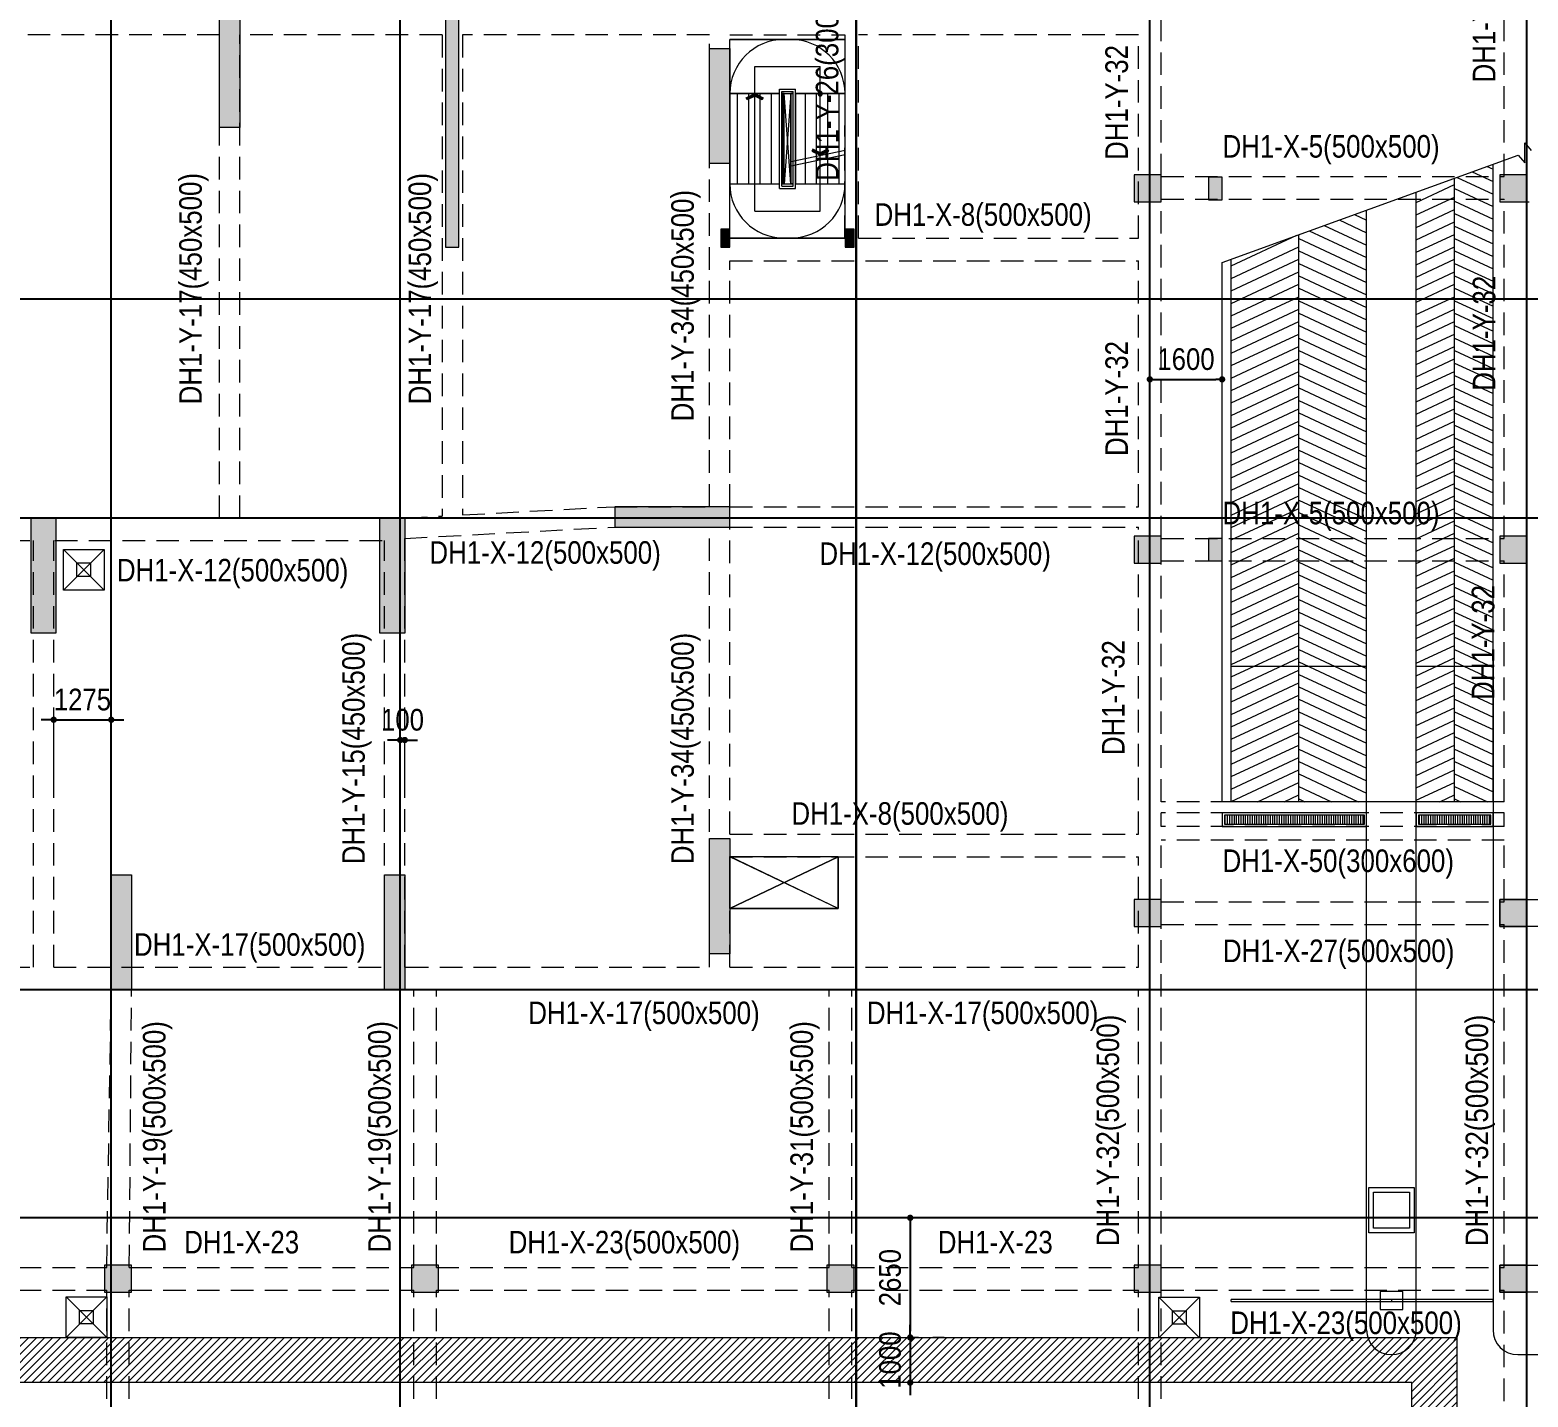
# Model space of a CAD drawing. Header units: millimetres. Extents: x 3718783 to 4027851, y 882487 to 1100782.
# Drawn here: x 3830529 to 3863704, y 1039626 to 1069906 of the extents above; entities that cross this region are included whole.
import ezdxf
from ezdxf.enums import TextEntityAlignment as Align

# ---------------------------------------------------------------- set-up
doc = ezdxf.new("R2010")
doc.units = ezdxf.units.MM
doc.header["$LTSCALE"] = 200
doc.header["$MEASUREMENT"] = 0
for name, pattern in [('CHG_XX_Damsan_Ham 1$0$HIDDEN', [0.375, 0.25, -0.125]), ('CHG_XX_Luoi truc$0$MB_Luoi truc$0$Center101', [13, 10, -1, 1, -1]), ('HIDDEN', [0.375, 0.25, -0.125]), ('HIDDEN5', [2.8375, 1.25, -1.5875])]:
    doc.linetypes.add(name, pattern=pattern)
doc.layers.get('Defpoints').update_dxf_attribs({"color": 14, "lineweight": 0})
for name, color, linetype, lineweight in [('CHG_XX_Cot_Ham 1$0$Ap0302_PC', 150, 'Continuous', 9), ('CHG_XX_Cot_Ham 1$0$Ap0302_PC @ 1', 150, 'Continuous', 9), ('CHG_XX_Cot_Ham 1$0$Ap0302_PC @ 150', 150, 'Continuous', 9), ('CHG_XX_Cot_Ham 1$0$Ap0311_H', 8, 'Continuous', 15), ('CHG_XX_Cot_Ham 1$0$KTV', 47, 'Continuous', 9), ('CHG_XX_Cot_Ham 1$0$S_Concrete_Cont_2 Normal', 2, 'Continuous', 13), ('CHG_XX_Damsan_Ham 1$0$CHUTO', 51, 'Continuous', 15), ('CHG_XX_Damsan_Ham 1$0$DGIONG', 4, 'Continuous', 13), ('CHG_XX_Damsan_Ham 1$0$DMo', 254, 'CHG_XX_Damsan_Ham 1$0$HIDDEN', 9), ('CHG_XX_Damsan_Ham 1$0$HATCH', 215, 'Continuous', 9), ('CHG_XX_Damsan_Ham 1$0$Star Lo Mo', 5, 'Continuous', 13), ('CHG_XX_Damsan_Ham 1$0$tam cap ram', 8, 'Continuous', 5), ('Dim 200', 1, 'Continuous', 5), ('DMo', 254, 'HIDDEN', 9), ('MB_Luoi truc$0$Dim 300', 1, 'Continuous', 5), ('TEXT P Y', 2, 'Continuous', 15)]:
    doc.layers.add(name, color=color, linetype=linetype, lineweight=lineweight)
for name, color, linetype in [('CHG_XX_Cot_Ham 1$0$mb_cot tang 1-3$0$Concrete Line', 6, 'Continuous'), ('CHG_XX_Damsan_Ham 1$0$GHI CHU', 7, 'Continuous'), ('CHG_XX_Luoi truc$0$Grid', 34, 'Continuous'), ('CHG_XX_Luoi truc$0$Grid Line', 251, 'CHG_XX_Luoi truc$0$MB_Luoi truc$0$Center101'), ('mb_cot tang 1-3$0$Concrete Line', 6, 'Continuous'), ('TEXT P X', 1, 'Continuous')]:
    doc.layers.add(name, color=color, linetype=linetype)
doc.styles.add('CHG_XX_Damsan_Ham 1$0$MB Ham 1$0$VNI-HelveC', font='VHELVCN_0.TTF')
doc.styles.add('CHG_XX_Luoi truc$0$MB_Luoi truc$0$Grid A-F$0$VNI-HelveCB', font='VHELVCB_0.TTF')
doc.styles.add('MB_Luoi truc$0$Arial_C', font='arial.ttf', dxfattribs={"width": 0.85})
doc.styles.add('TTP-HelCon', font='VHELVCN_0.TTF')
doc.dimstyles.new('200', dxfattribs={"dimscale": 200, "dimtxt": 2.4, "dimasz": 0.7, "dimexe": 0.0003, "dimexo": 0, "dimgap": 1, "dimtad": 1, "dimdec": 0, "dimzin": 12, "dimdsep": 46, "dimtxsty": 'MB_Luoi truc$0$Arial_C', "dimblk": 'MB_Luoi truc$0$_Dot', "dimcen": 0.5, "dimclrd": 256, "dimclre": 8, "dimclrt": 1, "dimadec": 0, "dimazin": 0, "dimtfac": 1, "dimtdec": 0, "dimtix": 1, "dimtmove": 2, "dimatfit": 3, "dimldrblk": 'MB_Luoi truc$0$HTT Arrow 30', "dimfxl": 1, "dimtolj": 1, "dimtzin": 0, "dimlwe": -1, "dimarcsym": 0})

# ---------------------------------------------------------------- blocks, each defined once
blk = doc.blocks.new('MB_Luoi truc$0$_Dot')
at = {"color": 0, "linetype": 'ByBlock', "lineweight": -2}
blk.add_line((-0.5, 0), (-1, 0), dxfattribs=at)
at = {"color": 0, "linetype": 'ByBlock', "const_width": 0.5}
blk.add_lwpolyline([(-0.25, 0, 1), (0.25, 0, 1)], format="xyb", close=True, dxfattribs=at)
blk = doc.blocks.new('*D11')
at = {"layer": 'Defpoints', "color": 0, "ltscale": 1500, "transparency": 16777216}
for p in [(3856929, 1062167), (3855329, 1060000), (3856929, 1058646)]:
    blk.add_point(p, dxfattribs=at)
at = {"layer": 'MB_Luoi truc$0$Dim 300', "color": 8, "ltscale": 1500, "transparency": 16777216}
for p, q in [((3855329, 1060567), (3855329, 1062167)), ((3856929, 1060567), (3856929, 1062167))]:
    blk.add_line(p, q, dxfattribs=at)
at = {"layer": 'MB_Luoi truc$0$Dim 300', "lineweight": -2, "ltscale": 1500, "transparency": 16777216}
blk.add_line((3855469, 1062167), (3856789, 1062167), dxfattribs=at)
at = {"layer": 'MB_Luoi truc$0$Dim 300', "lineweight": -2, "ltscale": 1500, "transparency": 16777216, "xscale": 140, "yscale": 140, "zscale": 140, "rotation": 180}
blk.add_blockref('MB_Luoi truc$0$_Dot', (3855329, 1062167), dxfattribs=at)
at = {"layer": 'MB_Luoi truc$0$Dim 300', "lineweight": -2, "ltscale": 1500, "transparency": 16777216, "xscale": 140, "yscale": 140, "zscale": 140}
blk.add_blockref('MB_Luoi truc$0$_Dot', (3856929, 1062167), dxfattribs=at)
at = {"layer": 'MB_Luoi truc$0$Dim 300', "color": 1, "ltscale": 1500, "transparency": 16777216, "insert": (3856129, 1062612), "char_height": 480, "attachment_point": 5, "style": 'MB_Luoi truc$0$Arial_C'}
blk.add_mtext('\\A1;1600', dxfattribs=at)
blk = doc.blocks.new('MB_Luoi truc$0$HTT Arrow 30')
blk.add_hatch(color=256).paths.add_polyline_path([(-2.5, 0.375), (-2.5, -0.375), (0, 0)])
at = {"color": 0, "linetype": 'ByBlock', "lineweight": -2}
for p, q in [((0, 0), (-2.5, 0.375)), ((-2.5, -0.375), (-2.5, 0.375)), ((0, 0), (-2.5, -0.375))]:
    blk.add_line(p, q, dxfattribs=at)
blk = doc.blocks.new('*U406')
at = {"layer": 'CHG_XX_Luoi truc$0$Grid Line'}
blk.add_line((0, 0), (0, 608), dxfattribs=at)
at = {"layer": 'CHG_XX_Luoi truc$0$Grid', "lineweight": -2, "style": 'CHG_XX_Luoi truc$0$MB_Luoi truc$0$Grid A-F$0$VNI-HelveCB'}
for tag, p in [('GRIDSUB', (0, 617)), ('GRID', (0, -9))]:
    blk.add_attdef(tag, text='', height=5, dxfattribs=at).set_placement(p, align=Align.MIDDLE)
blk = doc.blocks.new('*U401')
at = {"layer": 'CHG_XX_Luoi truc$0$Grid Line'}
blk.add_line((0, 0), (0, 608), dxfattribs=at)
at = {"layer": 'CHG_XX_Luoi truc$0$Grid', "lineweight": -2, "style": 'CHG_XX_Luoi truc$0$MB_Luoi truc$0$Grid A-F$0$VNI-HelveCB'}
for tag, p in [('GRIDSUB', (0, 617)), ('GRID', (0, -9))]:
    blk.add_attdef(tag, text='', height=5, dxfattribs=at).set_placement(p, align=Align.MIDDLE)
blk = doc.blocks.new('*U403')
at = {"layer": 'CHG_XX_Luoi truc$0$Grid Line'}
blk.add_line((0, 0), (0, 438), dxfattribs=at)
at = {"layer": 'CHG_XX_Luoi truc$0$Grid', "lineweight": -2, "style": 'CHG_XX_Luoi truc$0$MB_Luoi truc$0$Grid A-F$0$VNI-HelveCB'}
for tag, p in [('GRIDSUB', (0, 447)), ('GRID', (0, -9))]:
    blk.add_attdef(tag, text='', height=5, dxfattribs=at).set_placement(p, align=Align.MIDDLE)
blk = doc.blocks.new('CHG_XX_Luoi truc')
at = {"layer": 'CHG_XX_Luoi truc$0$Grid', "xscale": 300, "yscale": 300, "zscale": 300}
for name, p in [('*U401', (38150, -12747)), ('*U401', (44550, -12747)), ('*U401', (54650, -12747)), ('*U406', (61150, -12747))]:
    blk.add_blockref(name, p, dxfattribs=at)
at = {"layer": 'CHG_XX_Luoi truc$0$Grid', "xscale": 300.0000000000013, "yscale": 300.0000000000013, "zscale": 300.0000000000013, "rotation": 90}
for p in [(110703, 145900), (110703, 141050), (110703, 130600), (110703, 125550)]:
    blk.add_blockref('*U403', p, dxfattribs=at)
blk = doc.blocks.new('*U548')
at = {"layer": 'CHG_XX_Cot_Ham 1$0$Ap0302_PC @ 1'}
h = blk.add_hatch(color=256, dxfattribs=at)
h.dxf.hatch_style = 1
h.paths.add_polyline_path([(450, 0), (0, 0), (0, -2550), (450, -2550)])
at = {"layer": 'CHG_XX_Cot_Ham 1$0$Ap0302_PC @ 150'}
h = blk.add_hatch(color=256, dxfattribs=at)
h.dxf.hatch_style = 1
h.paths.add_polyline_path([(450, 0), (0, 0), (0, -2550), (450, -2550)])
blk = doc.blocks.new('CHG_XX_Cot_Ham 1$0$Block A_C450x2250')
at = {"layer": 'CHG_XX_Cot_Ham 1$0$Ap0302_PC'}
blk.add_lwpolyline([(450, -2550), (0, -2550), (0, 0), (450, 0)], close=True, dxfattribs=at)
blk.add_blockref('*U548', (0, 0), dxfattribs=at)
blk = doc.blocks.new('CHG_XX_Cot_Ham 1$0$Block A_C5200x300')
at = {"layer": 'CHG_XX_Cot_Ham 1$0$Ap0302_PC'}
h = blk.add_hatch(color=13, dxfattribs=at)
h.dxf.hatch_style = 1
h.paths.add_polyline_path([(300, 0), (0, 0), (0, -5200), (300, -5200)])
blk.add_lwpolyline([(300, 0), (0, 0), (0, -5200), (300, -5200)], close=True, dxfattribs=at)
blk = doc.blocks.new('*U549')
at = {"layer": 'CHG_XX_Cot_Ham 1$0$Ap0302_PC @ 1'}
h = blk.add_hatch(color=50, dxfattribs=at)
h.dxf.hatch_style = 1
h.paths.add_polyline_path([(-300, -300), (-300, 300), (300, 300), (300, -300)])
at = {"layer": 'CHG_XX_Cot_Ham 1$0$Ap0302_PC @ 150'}
h = blk.add_hatch(color=50, dxfattribs=at)
h.dxf.hatch_style = 1
h.paths.add_polyline_path([(-300, -300), (-300, 300), (300, 300), (300, -300)])
blk = doc.blocks.new('CHG_XX_Cot_Ham 1$0$HoBoi_C600x600')
at = {"layer": 'CHG_XX_Cot_Ham 1$0$Ap0302_PC'}
blk.add_lwpolyline([(300, -300), (300, 300), (-300, 300), (-300, -300)], close=True, dxfattribs=at)
blk.add_blockref('*U549', (0, 0), dxfattribs=at)
blk = doc.blocks.new('CHG_XX_Cot_Ham 1$0$cot ram doc')
at = {"layer": 'CHG_XX_Cot_Ham 1$0$Ap0311_H'}
blk.add_solid([(-250, 150), (-250, -150), (250, 150), (250, -150)], dxfattribs=at)
at = {"layer": 'CHG_XX_Cot_Ham 1$0$S_Concrete_Cont_2 Normal', "ltscale": 0.8}
blk.add_lwpolyline([(-250, -150), (250, -150), (250, 150), (-250, 150)], close=True, dxfattribs=at)
blk = doc.blocks.new('*U551')
at = {"layer": 'CHG_XX_Cot_Ham 1$0$Ap0302_PC @ 1'}
h = blk.add_hatch(color=256, dxfattribs=at)
h.dxf.hatch_style = 1
h.paths.add_polyline_path([(550, 0), (0, 0), (0, -2550), (550, -2550)])
at = {"layer": 'CHG_XX_Cot_Ham 1$0$Ap0302_PC @ 150'}
h = blk.add_hatch(color=256, dxfattribs=at)
h.dxf.hatch_style = 1
h.paths.add_polyline_path([(550, 0), (0, 0), (0, -2550), (550, -2550)])
blk = doc.blocks.new('CHG_XX_Cot_Ham 1$0$550x2550')
at = {"layer": 'CHG_XX_Cot_Ham 1$0$Ap0302_PC'}
blk.add_lwpolyline([(550, -2550), (0, -2550), (0, 0), (550, 0)], close=True, dxfattribs=at)
blk.add_blockref('*U551', (0, 0), dxfattribs=at)
blk = doc.blocks.new('CHG_XX_Cot_Ham 1')
at = {"layer": 'CHG_XX_Cot_Ham 1$0$Ap0311_H'}
h = blk.add_hatch(color=256, dxfattribs=at)
h.dxf.hatch_style = 1
h.paths.add_polyline_path([(99639.2, 163400), (-10900, 163400), (-10900, 85450), (-300, 85450), (-300, 84050), (32350, 84050), (32350, -9000), (103575.5, -9000), (106050, -6022), (106050, 158254.3)])
h.paths.add_polyline_path([(99533.7, 163100), (105750, 158110.4), (105750, 90450), (105650, 90450), (105650, 90450), (105750, 90450), (105750, 13850), (105750, 13825.9), (105750, -5913.6), (103434.7, -8700), (93600, -8700), (32650, -8700), (32650, 84350), (0, 84350), (0, 85750), (-10600, 85750), (-10600, 163100), (93600, 163100)], flags=16)
at = {"layer": 'CHG_XX_Cot_Ham 1$0$KTV'}
h = blk.add_hatch(color=256, dxfattribs=at)
h.dxf.hatch_style = 1
h.paths.add_polyline_path([(51650, 147050), (51850, 147050), (51850, 147450), (51650, 147450)])
h = blk.add_hatch(color=256, dxfattribs=at)
h.dxf.hatch_style = 1
h.paths.add_polyline_path([(54400, 147050), (54600, 147050), (54600, 147450), (54400, 147450)])
for points in [[(51650, 147050), (51850, 147050), (51850, 147450), (51650, 147450)], [(54400, 147050), (54600, 147050), (54600, 147450), (54400, 147450)]]:
    blk.add_lwpolyline(points, close=True, dxfattribs=at)
at = {"layer": 'Defpoints'}
blk.add_line((68900, 148050), (69550.6, 148050), dxfattribs=at)
at = {"layer": 'CHG_XX_Cot_Ham 1$0$Ap0302_PC'}
for name, p in [('CHG_XX_Cot_Ham 1$0$Block A_C450x2250', (40550, 152250)), ('CHG_XX_Cot_Ham 1$0$Block A_C5200x300', (45550, 152250)), ('CHG_XX_Cot_Ham 1$0$Block A_C450x2250', (51400, 151450)), ('CHG_XX_Cot_Ham 1$0$Block A_C450x2250', (51399.5, 133950)), ('CHG_XX_Cot_Ham 1$0$Block A_C450x2250', (38150, 133150)), ('CHG_XX_Cot_Ham 1$0$Block A_C450x2250', (44200, 133150))]:
    blk.add_blockref(name, p, dxfattribs=at)
at = {"layer": 'CHG_XX_Cot_Ham 1$0$Ap0302_PC', "xscale": -1, "rotation": 90}
blk.add_blockref('CHG_XX_Cot_Ham 1$0$Block A_C450x2250', (49299.8, 141300), dxfattribs=at)
at = {"layer": 'CHG_XX_Cot_Ham 1$0$Ap0311_H', "rotation": 270}
for p in [(62600, 148350), (62600, 140350)]:
    blk.add_blockref('CHG_XX_Cot_Ham 1$0$cot ram doc', p, dxfattribs=at)
at = {"layer": 'CHG_XX_Cot_Ham 1$0$mb_cot tang 1-3$0$Concrete Line'}
for name, p in [('CHG_XX_Luoi truc', (0, 0)), ('CHG_XX_Cot_Ham 1$0$HoBoi_C600x600', (61100, 148350)), ('CHG_XX_Cot_Ham 1$0$HoBoi_C600x600', (69200, 148350)), ('CHG_XX_Cot_Ham 1$0$HoBoi_C600x600', (61100, 140350)), ('CHG_XX_Cot_Ham 1$0$HoBoi_C600x600', (69200, 140350)), ('CHG_XX_Cot_Ham 1$0$HoBoi_C600x600', (61100, 132300)), ('CHG_XX_Cot_Ham 1$0$HoBoi_C600x600', (69200, 132300)), ('CHG_XX_Cot_Ham 1$0$HoBoi_C600x600', (38300, 124200)), ('CHG_XX_Cot_Ham 1$0$HoBoi_C600x600', (45100, 124200)), ('CHG_XX_Cot_Ham 1$0$HoBoi_C600x600', (54300, 124200)), ('CHG_XX_Cot_Ham 1$0$HoBoi_C600x600', (61100, 124200)), ('CHG_XX_Cot_Ham 1$0$HoBoi_C600x600', (69200, 124200))]:
    blk.add_blockref(name, p, dxfattribs=at)
at = {"layer": 'Defpoints'}
for p in [(36375, 141050), (44100, 141050)]:
    blk.add_blockref('CHG_XX_Cot_Ham 1$0$550x2550', p, dxfattribs=at)
blk = doc.blocks.new('CHG_XX_Damsan_Ham 1$0$MB Ham 1$0$Arrow 60')
at = {"linetype": 'ByBlock', "lineweight": -2}
h = blk.add_hatch(color=0, dxfattribs=at)
h.paths.add_polyline_path([(1.88, 0.94), (1.65, 1.38), (0, 0.56), (-1.65, 1.38), (-1.88, 0.94), (0, 0)], flags=17)
h.paths.add_polyline_path([(1.65, 1.38), (1.88, 0.94), (0, 0), (-1.88, 0.94), (-1.65, 1.38), (0, 0.56)])
blk.add_hatch(color=0, dxfattribs=at).paths.add_polyline_path([(1.65, 1.38), (1.88, 0.94), (0, 0), (-1.88, 0.94), (-1.65, 1.38), (0, 0.56)])
at = {"color": 0, "linetype": 'ByBlock', "lineweight": -2}
blk.add_lwpolyline([(1.65, 1.38), (1.88, 0.94), (0, 0), (-1.88, 0.94), (-1.65, 1.38), (0, 0.56)], close=True, dxfattribs=at)
blk = doc.blocks.new('CHG_XX_Damsan_Ham 1$0$MB Ham 1$0$Dot')
at = {"linetype": 'ByBlock', "lineweight": -2}
h = blk.add_hatch(color=0, dxfattribs=at)
edge = h.paths.add_edge_path()
edge.add_arc((0, 0), 0.5, 0, 360)
at = {"color": 0, "linetype": 'ByBlock', "lineweight": -2}
blk.add_line((0, -1), (0, 1), dxfattribs=at)
blk.add_circle((0, 0), 0.5, dxfattribs=at)
blk = doc.blocks.new('CHG_XX_Damsan_Ham 1$0$ArchStaire')
at = {"layer": 'CHG_XX_Damsan_Ham 1$0$tam cap ram'}
h = blk.add_hatch(dxfattribs=at)
h.set_pattern_fill('_USER', color=256, scale=250, angle=90, pattern_type=0)
h.set_pattern_definition([(90, (2200, 2550), (-250, 2e-14), [])])
h.paths.add_polyline_path([(42150, 7400), (42150, 9400), (41050, 9400), (41050, 7400)])
h.paths.add_polyline_path([(41000, 7400), (41000, 9400), (40950, 9400), (40950, 7400)])
h.paths.add_polyline_path([(40800, 7400), (40800, 9400), (40750, 9400), (40750, 7400)])
h.paths.add_polyline_path([(40700, 7400), (40700, 9400), (39600, 9400), (39600, 7400)])
h = blk.add_hatch(dxfattribs=at)
h.set_pattern_fill('_USER', color=256, scale=250, angle=155, pattern_type=0)
h.set_pattern_definition([(155, (96447.5, 24441.82), (-105.6546, -226.577), [])])
h.paths.add_polyline_path([(56500, -6283), (56500, 7834), (55650, 7526), (55650, -6283)])
h = blk.add_hatch(dxfattribs=at)
h.set_pattern_fill('_USER', color=256, scale=250, angle=155, pattern_type=0)
h.set_pattern_definition([(25, (14852.5, 24441.82), (105.6546, -226.577), [])])
h.paths.add_polyline_path([(54800, 7218), (54800, -6283), (55650, -6283), (55650, 7526)])
h = blk.add_hatch(dxfattribs=at)
h.set_pattern_fill('_USER', color=256, scale=250, angle=155, pattern_type=0)
h.set_pattern_definition([(155, (92997.5, 24441.82), (-105.6546, -226.577), [])])
h.paths.add_polyline_path([(53700, 6820), (52200, 6277), (52200, -6283), (53700, -6283)])
h = blk.add_hatch(dxfattribs=at)
h.set_pattern_fill('_USER', color=256, scale=250, angle=155, pattern_type=0)
h.set_pattern_definition([(25, (11402.5, 24441.82), (105.6546, -226.577), [])])
h.paths.add_polyline_path([(52200, 6277), (50700, 5735), (50700, -6283), (52200, -6283)])
h = blk.add_hatch(dxfattribs=at)
h.set_pattern_fill('LINE10', color=256, scale=50, angle=90, style=0, pattern_type=2)
h.set_pattern_definition([(90, (50500, -6733.333), (-50, 3e-15), [])])
h.paths.add_polyline_path([(50550, -6783), (53650, -6783), (53650, -6583), (50550, -6583)])
h = blk.add_hatch(dxfattribs=at)
h.set_pattern_fill('LINE10', color=256, scale=50, angle=90, style=0, pattern_type=2)
h.set_pattern_definition([(90, (54800, -6733.333), (-50, 3e-15), [])])
h.paths.add_polyline_path([(54850, -6783), (56450, -6783), (56450, -6583), (54850, -6583)])
for p, q in [((39600, 6200), (39600, 10600)), ((42150, 10600), (39600, 10600)), ((40800, 10600), (40950, 10600)), ((42150, 6200), (42150, 10600)), ((40150, 6800), (40150, 10000)), ((40150, 10000), (41600, 10000)), ((41600, 6800), (41600, 10000)), ((39600, 9400), (40700, 9400)), ((40700, 7300), (40700, 9500)), ((40700, 9500), (41050, 9500)), ((40750, 7350), (40750, 9450)), ((40750, 9450), (41000, 9450)), ((40750, 9400), (41000, 9400)), ((40800, 7400), (40800, 9400)), ((40950, 7400), (40950, 9400)), ((41000, 7350), (41000, 9450)), ((41050, 7300), (41050, 9500)), ((41050, 9400), (42150, 9400)), ((57201, 7868), (57202, 8307)), ((57202, 8307), (57343, 8138)), ((40950, 7900), (42150, 8150)), ((40950, 7798), (42150, 8048)), ((50500, 5662), (57060, 8036)), ((57060, 8036), (57201, 7868)), ((56500, -6283), (56500, 7834)), ((39600, 7400), (40700, 7400)), ((40700, 7300), (41050, 7300)), ((40750, 7400), (41000, 7400)), ((40800, 7400), (40750, 7400)), ((40750, 7350), (41000, 7350)), ((41000, 7400), (40950, 7400)), ((41050, 7400), (42150, 7400)), ((55650, -6283), (55650, 7526)), ((54800, -17980), (54800, 7218)), ((54800, -6283), (54800, 7218)), ((40150, 6800), (41600, 6800)), ((53700, -17980), (53700, 6820)), ((53700, -6283), (53700, 6820)), ((39600, 6200), (42150, 6200)), ((52200, -6283), (52200, 6277)), ((50500, -6283), (50500, 5662)), ((50700, -6283), (50700, 5735)), ((56500, -3150), (56500, -17980)), ((56500, -6283), (50500, -6283)), ((56500, -6283), (50500, -6283)), ((55625, -6533), (55575, -6533)), ((39601, -8651), (42001, -7501)), ((42001, -8651), (39601, -7501)), ((56500, -17310), (50700, -17310)), ((57050, -18530), (58050, -18530))]:
    blk.add_line(p, q, dxfattribs=at)
for points in [[(40700, 7400), (40700, 9400), (39600, 9400), (39600, 7400)], [(40800, 7400), (40800, 9400), (40750, 9400), (40750, 7400)], [(41000, 7400), (41000, 9400), (40950, 9400), (40950, 7400)], [(42150, 7400), (42150, 9400), (41050, 9400), (41050, 7400)], [(50500, -6833), (53700, -6833), (53700, -6533), (50500, -6533)], [(50550, -6783), (53650, -6783), (53650, -6583), (50550, -6583)], [(54800, -6833), (56500, -6833), (56500, -6533), (54800, -6533)], [(54850, -6783), (56450, -6783), (56450, -6583), (54850, -6583)], [(39601, -8651), (42001, -8651), (42001, -7501), (39601, -7501)], [(54750, -15830), (53750, -15830), (53750, -14830), (54750, -14830)], [(54650, -15730), (53850, -15730), (53850, -14930), (54650, -14930)], [(54500, -17130), (54000, -17130), (54000, -17530), (54500, -17530)]]:
    blk.add_lwpolyline(points, close=True, dxfattribs=at)
for points in [[(40950, 9400), (40800, 7400)], [(40950, 7400), (40800, 9400)], [(50700, -3283), (53700, -3283)], [(54800, -3283), (56500, -3283)], [(50700, -17350), (50700, -17310)], [(50700, -17350), (56500, -17350), (56500, -17310)], [(54250, -17310), (54250, -17350)]]:
    blk.add_lwpolyline(points, dxfattribs=at)
for centre, radius, start, end in [((40800, 9400), 1200, 90, 180), ((40950, 9400), 1200, 0, 90), ((40800, 7400), 1200, 180, 270), ((40950, 7400), 1200, 270, 0), ((54250, -17980), 550, 180, 0), ((57050, -17980), 550, 180, 270)]:
    blk.add_arc(centre, radius, start, end, dxfattribs=at)
at = {"layer": 'CHG_XX_Damsan_Ham 1$0$tam cap ram', "xscale": 100, "yscale": 100, "zscale": 100, "rotation": 180}
blk.add_blockref('CHG_XX_Damsan_Ham 1$0$MB Ham 1$0$Arrow 60', (40150, 9400), dxfattribs=at)
at = {"layer": 'CHG_XX_Damsan_Ham 1$0$tam cap ram', "xscale": -100, "yscale": 100, "zscale": 100}
for name, p in [('CHG_XX_Damsan_Ham 1$0$MB Ham 1$0$Dot', (41600, 9400)), ('CHG_XX_Damsan_Ham 1$0$MB Ham 1$0$Arrow 60', (41600, 8035))]:
    blk.add_blockref(name, p, dxfattribs=at)
at = {"layer": 'CHG_XX_Damsan_Ham 1$0$tam cap ram', "style": 'CHG_XX_Damsan_Ham 1$0$MB Ham 1$0$VNI-HelveC'}
blk.add_attdef('OPENING', text='', height=100, dxfattribs=at).set_placement((65550, -45777), align=Align.MIDDLE_CENTER)
blk = doc.blocks.new('CHG_XX_Damsan_Ham 1', base_point=(3089256, -609981))
at = {"layer": 'CHG_XX_Damsan_Ham 1$0$HATCH'}
h = blk.add_hatch(dxfattribs=at)
h.set_pattern_fill('ANSI31', color=256, scale=1000)
h.set_pattern_definition([(45, (-3794178.65, -918045.71), (-88.3883476, 88.3883476), [])])
h.paths.add_polyline_path([(25400, 84050), (26400, 84050), (26400, 121900), (66950, 121900), (66950, 24750), (32350, 24750), (32350, 23750), (67950, 23750), (67950, 122900), (25400, 122900)])
at = {"layer": 'CHG_XX_Damsan_Ham 1$0$DMo', "ltscale": 10}
for p, q in [((61400, 148614), (61400, 153400)), ((69000, 148614), (69000, 153400)), ((40550, 151750), (34621, 151750)), ((40550, 141050), (40550, 151750)), ((41000, 141050), (41000, 151750)), ((45475, 151750), (41000, 151750)), ((45475, 151750), (45475, 141094)), ((45925, 151750), (45925, 141119)), ((51400, 151750), (45925, 151750)), ((51400, 141300), (51400, 151750)), ((54398, 147250), (54400, 151750)), ((54698, 147250), (54700, 151750)), ((60900, 151750), (54700, 151750)), ((60900, 147250), (60900, 151750)), ((61400, 148614), (69000, 148614)), ((61400, 140600), (61400, 148114)), ((61400, 148114), (69000, 148114)), ((69000, 140600), (69000, 148114)), ((54698, 147250), (60900, 147250)), ((51850, 146750), (60900, 146750)), ((51850, 141300), (51850, 146750)), ((60900, 141300), (60900, 146750)), ((34621, 141050), (40550, 141050)), ((41000, 141050), (44650, 141050)), ((44650, 141050), (45475, 141094)), ((45925, 141119), (49300, 141300)), ((49300, 141300), (51400, 141300)), ((51850, 141300), (60900, 141300)), ((44650, 140599), (49312, 140850)), ((49312, 140850), (51400, 140850)), ((51400, 131100), (51400, 140850)), ((51850, 140850), (60900, 140850)), ((51850, 134049), (51850, 140850)), ((60900, 134049), (60900, 140850)), ((29100, 140550), (36400, 140550)), ((36425, 131100), (36425, 140550)), ((36875, 131100), (36875, 140550)), ((36900, 140550), (44200, 140550)), ((44200, 131100), (44200, 140550)), ((44650, 131100), (44650, 140599)), ((61400, 140600), (69000, 140600)), ((61400, 140100), (69000, 140100)), ((61400, 134767), (61400, 140100)), ((69000, 137800), (69000, 140100)), ((69000, 134767), (69000, 137800)), ((69000, 134767), (61400, 134767)), ((69000, 134517), (61400, 134517)), ((61400, 134217), (61400, 134517)), ((69000, 134217), (69000, 134517)), ((51850, 134049), (60900, 134049)), ((69000, 134217), (61400, 134217)), ((61400, 132550), (61400, 133917)), ((69000, 133917), (61400, 133917)), ((69000, 132550), (69000, 133917)), ((51850, 131100), (51850, 133549)), ((51850, 133549), (60900, 133549)), ((60900, 131100), (60900, 133549)), ((61400, 132550), (69000, 132550)), ((61400, 132050), (69000, 132050)), ((61400, 124450), (61400, 132050)), ((69000, 124450), (69000, 132050)), ((29100, 131100), (36425, 131100)), ((36875, 131100), (44175, 131100)), ((44675, 131100), (51400, 131100)), ((51850, 131100), (60900, 131100)), ((29100, 130600), (38150, 130600)), ((38050, 124450), (38150, 130600)), ((38550, 124450), (38600, 130600)), ((38600, 130600), (44850, 130600)), ((44850, 124450), (44850, 130600)), ((45350, 130600), (54050, 130600)), ((45350, 124450), (45350, 130600)), ((54050, 124450), (54050, 130600)), ((54550, 130600), (60900, 130600)), ((54550, 124450), (54550, 130600)), ((60900, 124450), (60900, 130600)), ((29350, 124450), (38050, 124450)), ((38550, 124450), (44850, 124450)), ((38550, 124448), (38550, 124450)), ((45350, 124450), (54050, 124450)), ((54550, 124450), (60900, 124450)), ((61400, 124450), (69000, 124450)), ((29350, 123950), (38050, 123950)), ((38050, 116290), (38050, 123950)), ((38550, 123950), (44850, 123950)), ((38550, 116290), (38550, 123950)), ((44850, 116290), (44850, 123950)), ((45350, 123950), (54050, 123950)), ((45350, 116290), (45350, 123950)), ((54050, 116290), (54050, 123950)), ((54550, 116290), (54550, 123950)), ((54550, 123950), (60900, 123950)), ((60900, 116290), (60900, 123950)), ((61400, 116290), (61400, 123950)), ((61400, 123950), (69000, 123950)), ((69000, 107990), (69000, 123950))]:
    blk.add_line(p, q, dxfattribs=at)
blk.add_lwpolyline([(51850, 151750), (54398, 151750), (54398, 147250), (51850, 147250)], close=True, dxfattribs=at)
at = {"layer": 'CHG_XX_Damsan_Ham 1$0$GHI CHU'}
blk.add_line((69500, 65250), (69500, 154600), dxfattribs=at)
at = {"layer": 'CHG_XX_Damsan_Ham 1$0$HATCH'}
blk.add_lwpolyline([(26400, 84050), (25400, 84050), (25400, 122900), (67950, 122900), (67950, 23750), (32350, 23750), (32350, 24750), (66950, 24750), (66950, 121900), (26400, 121900)], close=True, dxfattribs=at)
at = {"layer": 'CHG_XX_Damsan_Ham 1$0$Star Lo Mo'}
for p, q in [((37091, 139454), (37991, 140354)), ((37091, 140354), (37991, 139454)), ((54250, 132400), (51850, 133550)), ((54250, 133549), (51852, 132400)), ((37150, 122900), (38050, 123800)), ((37150, 123800), (38050, 122900)), ((61350, 122892), (62250, 123792)), ((61350, 123792), (62250, 122892))]:
    blk.add_line(p, q, dxfattribs=at)
for points in [[(51850, 151650), (54398, 151650), (54398, 147250), (51850, 147250)], [(37091, 140354), (37991, 140354), (37991, 139454), (37091, 139454)], [(37391, 140054), (37692, 140054), (37692, 139753), (37391, 139753)], [(51850, 133550), (54250, 133549), (54250, 132400), (51852, 132400)], [(37150, 123800), (38050, 123800), (38050, 122900), (37150, 122900)], [(61350, 123792), (62250, 123792), (62250, 122892), (61350, 122892)], [(37450, 123500), (37751, 123500), (37751, 123199), (37450, 123199)], [(61650, 123492), (61951, 123492), (61951, 123192), (61650, 123192)], [(61650, 123492), (61951, 123492), (61951, 123192), (61650, 123192)]]:
    blk.add_lwpolyline(points, close=True, dxfattribs=at)
for points in [[(61650, 123192), (61950, 123492)], [(61650, 123492), (61951, 123192)]]:
    blk.add_lwpolyline(points, dxfattribs=at)
at = {"layer": 'CHG_XX_Damsan_Ham 1$0$CHUTO'}
blk.add_blockref('CHG_XX_Damsan_Ham 1$0$ArchStaire', (12250, 141050), dxfattribs=at)
at = {"layer": 'CHG_XX_Damsan_Ham 1$0$DGIONG'}
blk.add_blockref('CHG_XX_Cot_Ham 1', (0, 0), dxfattribs=at)
blk = doc.blocks.new('*D73')
at = {"layer": 'Defpoints', "color": 0, "transparency": 16777216}
for p in [(3832329, 1054627), (3831054, 1053199), (3832329, 1053199)]:
    blk.add_point(p, dxfattribs=at)
at = {"layer": 'MB_Luoi truc$0$Dim 300', "lineweight": -2, "transparency": 16777216}
for p, q in [((3830914, 1054627), (3830774, 1054627)), ((3831054, 1054627), (3832329, 1054627)), ((3832469, 1054627), (3832609, 1054627))]:
    blk.add_line(p, q, dxfattribs=at)
at = {"layer": 'MB_Luoi truc$0$Dim 300', "color": 8, "transparency": 16777216}
for p, q in [((3831054, 1053199), (3831054, 1054627)), ((3832329, 1053199), (3832329, 1054627))]:
    blk.add_line(p, q, dxfattribs=at)
at = {"layer": 'MB_Luoi truc$0$Dim 300', "lineweight": -2, "transparency": 16777216, "xscale": 140, "yscale": 140, "zscale": 140}
blk.add_blockref('MB_Luoi truc$0$_Dot', (3831054, 1054627), dxfattribs=at)
at = {"layer": 'MB_Luoi truc$0$Dim 300', "lineweight": -2, "transparency": 16777216, "xscale": 140, "yscale": 140, "zscale": 140, "rotation": 180}
blk.add_blockref('MB_Luoi truc$0$_Dot', (3832329, 1054627), dxfattribs=at)
at = {"layer": 'MB_Luoi truc$0$Dim 300', "color": 1, "transparency": 16777216, "insert": (3831691, 1055072), "char_height": 480, "attachment_point": 5, "style": 'MB_Luoi truc$0$Arial_C'}
blk.add_mtext('\\A1;1275', dxfattribs=at)
blk = doc.blocks.new('*D74')
at = {"layer": 'Defpoints', "color": 0, "transparency": 16777216}
for p in [(3838829, 1054179), (3838729, 1053175), (3838829, 1053175)]:
    blk.add_point(p, dxfattribs=at)
at = {"layer": 'MB_Luoi truc$0$Dim 300', "lineweight": -2, "transparency": 16777216}
for p, q in [((3838589, 1054179), (3838449, 1054179)), ((3838729, 1054179), (3838829, 1054179)), ((3838969, 1054179), (3839109, 1054179))]:
    blk.add_line(p, q, dxfattribs=at)
at = {"layer": 'MB_Luoi truc$0$Dim 300', "color": 8, "transparency": 16777216}
for p, q in [((3838729, 1053175), (3838729, 1054179)), ((3838829, 1053175), (3838829, 1054179))]:
    blk.add_line(p, q, dxfattribs=at)
at = {"layer": 'MB_Luoi truc$0$Dim 300', "lineweight": -2, "transparency": 16777216, "xscale": 140, "yscale": 140, "zscale": 140}
blk.add_blockref('MB_Luoi truc$0$_Dot', (3838729, 1054179), dxfattribs=at)
at = {"layer": 'MB_Luoi truc$0$Dim 300', "lineweight": -2, "transparency": 16777216, "xscale": 140, "yscale": 140, "zscale": 140, "rotation": 180}
blk.add_blockref('MB_Luoi truc$0$_Dot', (3838829, 1054179), dxfattribs=at)
at = {"layer": 'MB_Luoi truc$0$Dim 300', "color": 1, "transparency": 16777216, "insert": (3838779, 1054624), "char_height": 480, "attachment_point": 5, "style": 'MB_Luoi truc$0$Arial_C'}
blk.add_mtext('\\A1;100', dxfattribs=at)
blk = doc.blocks.new('*D294')
at = {"layer": 'Defpoints', "color": 0, "transparency": 16777216}
for p in [(3850773, 1043596), (3850022, 1040946), (3850773, 1040946)]:
    blk.add_point(p, dxfattribs=at)
at = {"layer": 'Dim 200', "color": 8, "linetype": 'HIDDEN5', "transparency": 16777216}
for p, q in [((3850773, 1043596), (3850022, 1043596)), ((3850773, 1040946), (3850022, 1040946))]:
    blk.add_line(p, q, dxfattribs=at)
at = {"layer": 'Dim 200', "lineweight": -2, "transparency": 16777216}
blk.add_line((3850022, 1043456), (3850022, 1041086), dxfattribs=at)
at = {"layer": 'Dim 200', "lineweight": -2, "transparency": 16777216, "xscale": 140, "yscale": 140, "zscale": 140}
for p, rotation in [((3850022, 1043596), 90), ((3850022, 1040946), 270)]:
    blk.add_blockref('MB_Luoi truc$0$_Dot', p, dxfattribs=dict(at, rotation=rotation))
at = {"layer": 'Dim 200', "color": 1, "transparency": 16777216, "insert": (3849577, 1042271), "char_height": 480, "attachment_point": 5, "rotation": 90, "style": 'MB_Luoi truc$0$Arial_C'}
blk.add_mtext('\\A1;2650', dxfattribs=at)
blk = doc.blocks.new('*D295')
at = {"layer": 'Defpoints', "color": 0, "transparency": 16777216}
for p in [(3850773, 1040946), (3850022, 1039946), (3850790, 1039946)]:
    blk.add_point(p, dxfattribs=at)
at = {"layer": 'Dim 200', "lineweight": -2, "transparency": 16777216}
for p, q in [((3850022, 1041086), (3850022, 1041226)), ((3850022, 1040946), (3850022, 1039946)), ((3850022, 1039806), (3850022, 1039666))]:
    blk.add_line(p, q, dxfattribs=at)
at = {"layer": 'Dim 200', "color": 8, "linetype": 'HIDDEN5', "transparency": 16777216}
for p, q in [((3850773, 1040946), (3850022, 1040946)), ((3850790, 1039946), (3850022, 1039946))]:
    blk.add_line(p, q, dxfattribs=at)
at = {"layer": 'Dim 200', "lineweight": -2, "transparency": 16777216, "xscale": 140, "yscale": 140, "zscale": 140}
for p, rotation in [((3850022, 1040946), 270), ((3850022, 1039946), 90)]:
    blk.add_blockref('MB_Luoi truc$0$_Dot', p, dxfattribs=dict(at, rotation=rotation))
at = {"layer": 'Dim 200', "color": 1, "transparency": 16777216, "insert": (3849577, 1040446), "char_height": 480, "attachment_point": 5, "rotation": 90, "style": 'MB_Luoi truc$0$Arial_C'}
blk.add_mtext('\\A1;1000', dxfattribs=at)

msp = doc.modelspace()

# ---------------------------------------------------------------- linework, layer by layer
at = {"layer": 'TEXT P Y'}
for points in [[(3863078.65103, 1050645.71079), (3864328.65102, 1050645.71079), (3864328.65102, 1050045.71079), (3863078.65103, 1050045.71079)], [(3863078.65103, 1042545.71079), (3864328.65102, 1042545.71079), (3864328.65102, 1041945.71079), (3863078.65103, 1041945.71079)]]:
    msp.add_lwpolyline(points, close=True, dxfattribs=at)

# ---------------------------------------------------------------- block references
at = {"layer": 'DMo'}
msp.add_blockref('CHG_XX_Damsan_Ham 1', (6883434.59583, 308064.69934), dxfattribs=at)
at = {"layer": 'mb_cot tang 1-3$0$Concrete Line'}
msp.add_blockref('CHG_XX_Cot_Ham 1', (3794178.65102, 918045.71079), dxfattribs=at)
msp.add_blockref('CHG_XX_Cot_Ham 1', (3794178.65102, 918045.71079), dxfattribs=at)

# ---------------------------------------------------------------- texts
at = {"layer": 'TEXT P X', "style": 'TTP-HelCon'}
for s, p in [('DH1-X-5(500x500)', (3856938.85551, 1067077.73193)), ('DH1-X-8(500x500)', (3849233.85672, 1065567.25406)), ('DH1-X-5(500x500)', (3856938.69269, 1058956.45693)), ('DH1-X-12(500x500)', (3839374.0293, 1058081.89652)), ('DH1-X-12(500x500)', (3848011.4598, 1058056.08302)), ('DH1-X-12(500x500)', (3832453.86241, 1057690.75989)), ('DH1-X-8(500x500)', (3847391.50365, 1052301.32078)), ('DH1-X-50(300x600)', (3856938.69269, 1051254.78668)), ('DH1-X-17(500x500)', (3832832.52174, 1049399.77889)), ('DH1-X-27(500x500)', (3856947.91397, 1049259.41856)), ('DH1-X-17(500x500)', (3841564.16416, 1047885.15703)), ('DH1-X-17(500x500)', (3849063.19616, 1047885.15703)), ('DH1-X-23', (3833944.42016, 1042807.45047)), ('DH1-X-23(500x500)', (3841130.43066, 1042807.45047)), ('DH1-X-23', (3850632.59216, 1042807.45047)), ('DH1-X-23(500x500)', (3857111.04966, 1041021.46053))]:
    msp.add_text(s, height=500, dxfattribs=at).set_placement(p)
at = {"layer": 'TEXT P Y', "color": 4, "style": 'TTP-HelCon'}
msp.add_text('DH1-Y-26(300X500)', height=500, rotation=90, dxfattribs=at).set_placement((3848430.81634, 1066565.65105))
at = {"layer": 'TEXT P Y', "style": 'TTP-HelCon'}
for s, p in [('DH1-Y-32', (3862979.67726, 1068743.96453)), ('DH1-Y-32', (3854843.208, 1067027.16)), ('DH1-Y-17(450x500)', (3834333.1505, 1061613.5805)), ('DH1-Y-17(450x500)', (3839412.0065, 1061613.5805)), ('DH1-Y-34(450x500)', (3845229.99, 1061237.0685)), ('DH1-Y-32', (3862979.67726, 1061915.09146)), ('DH1-Y-32', (3854843.208, 1060470.179)), ('DH1-Y-32', (3862956.413, 1055066.5925)), ('DH1-Y-15(450x500)', (3837942.8765, 1051427.809)), ('DH1-Y-34(450x500)', (3845229.99, 1051427.809)), ('DH1-Y-32', (3854767.9095, 1053844.667)), ('DH1-Y-32(500x500)', (3854648, 1042969.6855)), ('DH1-Y-32(500x500)', (3862820.5815, 1042969.6855)), ('DH1-Y-19(500x500)', (3833530.44869, 1042827.72987)), ('DH1-Y-19(500x500)', (3838518.13219, 1042827.72987))]:
    msp.add_text(s, height=500, rotation=90, dxfattribs=at).set_placement(p)
at = {"layer": 'TEXT P Y', "color": 5, "style": 'TTP-HelCon'}
msp.add_text('DH1-Y-31(500x500)', height=500, rotation=90, dxfattribs=at).set_placement((3847868.50189, 1042827.72987))

# ---------------------------------------------------------------- dimensions: what is measured, and where the dimension line sits
at = {"layer": 'Dim 200'}
for base, p1, p2, picture, middle in [((3850022.19749, 1040945.83879), (3850772.731, 1043595.71079), (3850772.73087, 1040945.83879), '*D294', (3849577.12246, 1042270.77479)), ((3850022.19749, 1039945.73883), (3850772.73087, 1040945.83879), (3850790.185, 1039945.73883), '*D295', (3849577.12246, 1040445.78881))]:
    dim = msp.add_linear_dim(base=base, p1=p1, p2=p2, angle=90, dimstyle='200', override={"dimarcsym": 1}, dxfattribs=at)
    dim.commit()
    dim.dimension.update_dxf_attribs({"geometry": picture, "text_midpoint": middle})
at = {"layer": 'MB_Luoi truc$0$Dim 300', "ltscale": 1500}
dim = msp.add_linear_dim(base=(3856928.65102, 1062166.9915), p1=(3855328.65102, 1059999.8035), p2=(3856928.65102, 1058645.97497), dimstyle='200', override={"dimfxl": 8, "dimfxlon": 1, "dimarcsym": 1}, dxfattribs=at)
dim.commit()
dim.dimension.update_dxf_attribs({"geometry": '*D11', "text_midpoint": (3856128.65102, 1062612.06653)})
at = {"layer": 'MB_Luoi truc$0$Dim 300'}
for base, p1, p2, picture, middle in [((3832328.65102, 1054627.2545), (3831053.6494, 1053199.077), (3832328.65102, 1053199.077), '*D73', (3831691.15021, 1055072.32953)), ((3838828.6494, 1054179.143), (3838728.65102, 1053174.7365), (3838828.6494, 1053174.7365), '*D74', (3838778.65021, 1054624.21803))]:
    dim = msp.add_linear_dim(base=base, p1=p1, p2=p2, dimstyle='200', override={"dimarcsym": 1}, dxfattribs=at)
    dim.commit()
    dim.dimension.update_dxf_attribs({"geometry": picture, "text_midpoint": middle})

doc.saveas('drawing.dxf')
